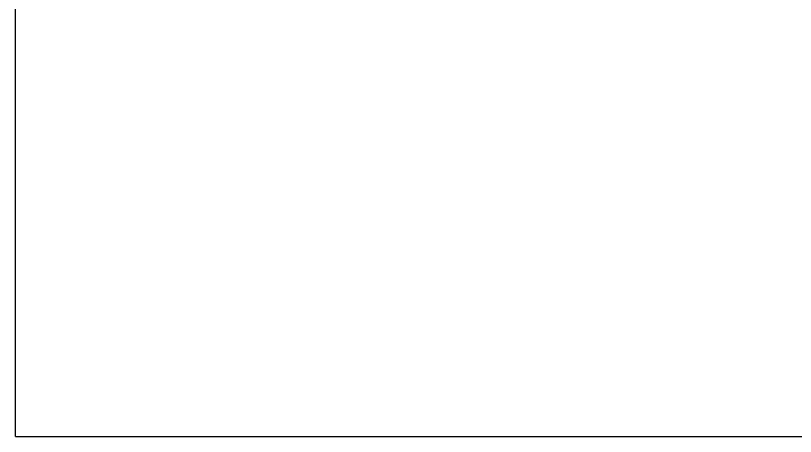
# Model space of a CAD drawing. Extents: x -13.9 to 0.5, y -16.8 to 31.2.
# Drawn here: x -13.867 to -10.163, y -16.753 to -14.753 of the extents above; entities that cross this region are included whole.
import ezdxf

# ---------------------------------------------------------------- set-up
doc = ezdxf.new("R2010")
doc.units = 0
doc.header["$MEASUREMENT"] = 0
doc.layers.get('0').update_dxf_attribs({"linetype": 'CONTINUOUS'})

msp = doc.modelspace()

# ---------------------------------------------------------------- linework, layer by layer
at = {"extrusion": (1, 0, -1.83697e-16)}
for p, q in [((-13.8671, -16.7534, 11.2925), (-13.8671, -8.7534, 11.2925)), ((-13.8671, -16.7534, 1.2924), (-13.8671, -8.7534, 1.2924)), ((-13.8671, -16.7534, 11.2925), (-13.8671, -16.7534, 1.2924)), ((-13.8671, -16.7534, 11.2925), (-10.8603, -16.7534, 11.2925)), ((-13.8671, -16.7534, 1.2924), (-5.849, -16.7534, 1.2924)), ((-10.8603, -16.7534, 11.2925), (-5.849, -16.7534, 11.2925))]:
    msp.add_line(p, q, dxfattribs=at)

doc.saveas('drawing.dxf')
